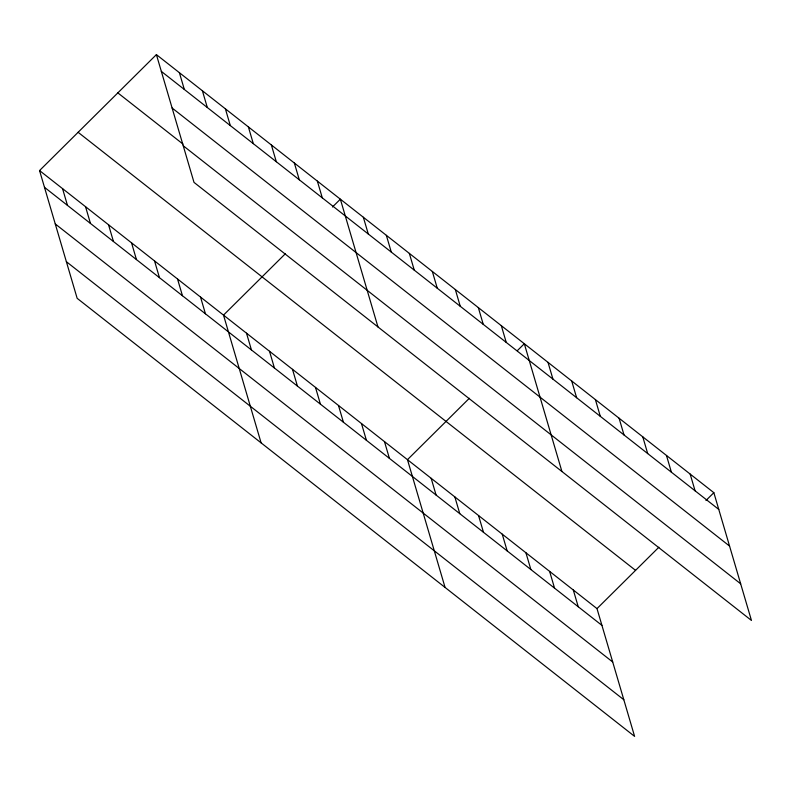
<?xml version="1.0" encoding="UTF-8"?>
<svg xmlns="http://www.w3.org/2000/svg" width="791" height="791" viewBox="0 0 791 791"><rect width="100%" height="100%" fill="white"/><g stroke="black" fill="none" stroke-linecap="round" stroke-linejoin="round"><path stroke-width="1.19" d="M39.55 170.559L596.997 608.615L634.6 736.381L77.152 298.316L39.55 170.559L156.4 54.619L713.848 492.684L751.45 620.441L194.003 182.385L156.4 54.619M285.383 253.723L223.507 315.115L261.109 442.881M332.467 207.005L340.357 199.184L377.96 326.94M469.35 398.278L407.464 459.68L445.066 587.436M517.304 350.7L524.314 343.739L561.917 471.505M596.997 608.615L658.883 547.224M705.958 500.505L713.848 492.684M161.324 71.378L718.782 509.434M172.112 108.011L729.559 546.067M117.839 92.883L182.988 144.081M183.215 145.752L740.673 583.807M78.111 132.295L635.559 570.36M44.484 187.319L601.931 625.374M55.261 223.942L612.718 662.008M66.375 261.692L623.822 699.748M690.157 474.066L695.091 490.815M666.467 455.448L671.391 472.197M642.776 436.83L647.7 453.579M619.086 418.212L624.01 434.961M595.386 399.593L600.32 416.343M571.695 380.975L576.629 397.735M548.005 362.357L552.939 379.116M501.316 325.665L506.25 342.424M573.307 590.007L578.241 606.756M478.328 307.6L483.252 324.359M549.616 571.389L554.55 588.138M455.329 289.526L460.263 306.285M525.926 552.771L530.86 569.52M432.331 271.461L437.265 288.211M502.236 534.152L507.169 550.902M409.343 253.387L414.266 270.146M478.545 515.534L483.479 532.284M386.344 235.322L391.278 252.072M454.855 496.916L459.779 513.666M363.346 217.248L368.28 234.007M431.164 478.298L436.088 495.047M317.359 181.109L322.293 197.869M384.475 441.605L389.409 458.365M294.361 163.035L299.295 179.794M361.477 423.541L366.411 440.29M271.372 144.971L276.306 161.72M338.479 405.467L343.413 422.226M248.374 126.896L253.308 143.655M315.49 387.402L320.424 404.152M225.386 108.832L230.31 125.581M292.492 369.328L297.426 386.087M202.387 90.757L207.321 107.517M269.504 351.263L274.428 368.013M179.389 72.693L184.323 89.442M246.505 333.189L251.439 349.948M200.519 297.05L205.442 313.8M177.52 278.976L182.454 295.735M154.522 260.911L159.456 277.661M131.533 242.837L136.457 259.596M108.535 224.773L113.469 241.522M85.537 206.698L90.471 223.458M62.548 188.624L67.472 205.383"/></g></svg>
